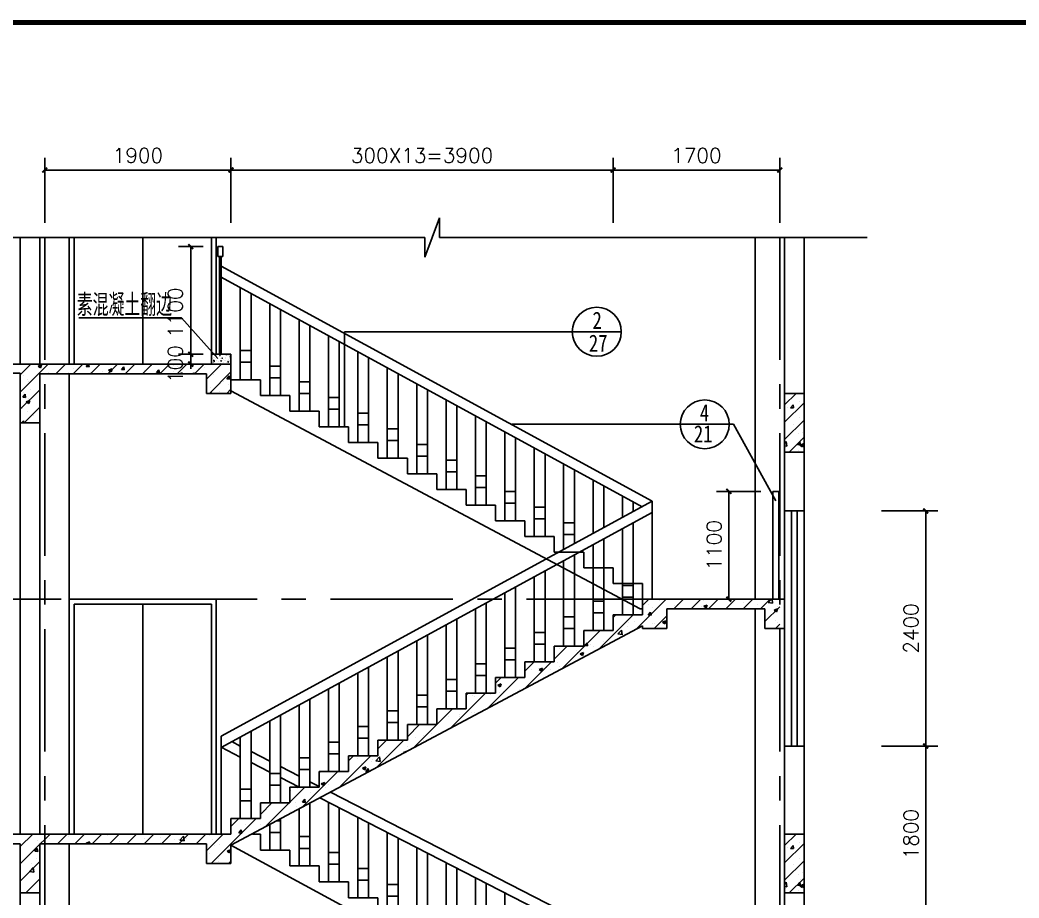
# Model space of a CAD drawing. Extents: x -4968480 to 5598971, y -5343220 to -29066.
# Drawn here: x 277029 to 287225, y -68207 to -59241 of the extents above; entities that cross this region are included whole.
import ezdxf

# ---------------------------------------------------------------- set-up
doc = ezdxf.new("R2010")
doc.units = 0
doc.header["$LTSCALE"] = 1000
doc.header["$MEASUREMENT"] = 0
doc.linetypes.add('CENTER', pattern=[2, 1.25, -0.25, 0.25, -0.25])
doc.layers.get('0').update_dxf_attribs({"linetype": 'CONTINUOUS'})
for name, color, linetype in [('DOTE', 1, 'CENTER'), ('PUB_DIM', 3, 'CONTINUOUS'), ('S_STAIR', 2, 'CONTINUOUS'), ('WALL', 2, 'CONTINUOUS'), ('WINDOW', 4, 'CONTINUOUS')]:
    doc.layers.add(name, color=color, linetype=linetype)
doc.styles.add('-宋体', font='', dxfattribs={"width": 0.8})
doc.styles.add('_TCH_DIM', font='SIMPLEX', dxfattribs={"bigfont": 'GBCBIG'})
doc.styles.get("Standard").update_dxf_attribs({"font": 'GBENOR', "bigfont": 'GBCBIG'})
doc.styles.get('-宋体').set_extended_font_data('SimSun')

# ---------------------------------------------------------------- blocks, each defined once
blk = doc.blocks.new('_ArchTick')
at = {"color": 0, "linetype": 'ByBlock', "const_width": 0.4}
blk.add_lwpolyline([(-0.5, -0.5), (0.5, 0.5)], dxfattribs=at)

msp = doc.modelspace()

# ---------------------------------------------------------------- linework, layer by layer
for p, q in [((281160, -61661.6), (281310.8, -61261.6)), ((281310.8, -61261.6), (281310.8, -61461.6)), ((276183.4, -61461.6), (281160, -61461.6)), ((277532.7, -61461.6, -24317.3), (277532.7, -62755.1, -48634.7)), ((281160, -61461.6), (281160, -61661.6)), ((281310.8, -61461.6), (285674.2, -61461.6)), ((284532.7, -61461.6, -24317.3), (284532.7, -65155.1, -48634.7)), ((278679.3, -62282.7, -1917.2), (277629.8, -62282.7, -1917.2)), ((279047.7, -62699.1, -1917.2), (278679.3, -62282.7, -1917.2)), ((280340.2, -63395.1, -24317.3), (280340.2, -62425, -24317.3)), ((280340.2, -62425, -24317.3), (283166.4, -62425, -24317.3)), ((277532.7, -62855.1, -48634.7), (277532.7, -67555.1, -24317.3)), ((279482.7, -62915.1, -24317.3), (279182.7, -62915.1, -24317.3)), ((279182.7, -62915.1, -24317.3), (279182.7, -62915.1, -24317.3)), ((279482.7, -63075.1, -24317.3), (279482.7, -62915.1, -24317.3)), ((279182.7, -63028.5, -24317.3), (283357.7, -65255.1, -24317.3)), ((279782.7, -63075.1, -24317.3), (279482.7, -63075.1, -24317.3)), ((279782.7, -63235.1, -24317.3), (279782.7, -63075.1, -24317.3)), ((280082.7, -63235.1, -24317.3), (279782.7, -63235.1, -24317.3)), ((280082.7, -63395.1, -24317.3), (280082.7, -63235.1, -24317.3)), ((280382.7, -63395.1, -24317.3), (280082.7, -63395.1, -24317.3)), ((280382.7, -63555.1, -24317.3), (280382.7, -63395.1, -24317.3)), ((284309.8, -63370.1, -48634.7), (282048.1, -63370.1, -48634.7)), ((284744.5, -64152.7, -48634.7), (284309.8, -63370.1, -48634.7)), ((280682.7, -63555.1, -24317.3), (280382.7, -63555.1, -24317.3)), ((280682.7, -63715.1, -24317.3), (280682.7, -63555.1, -24317.3)), ((280982.7, -63715.1, -24317.3), (280682.7, -63715.1, -24317.3)), ((280982.7, -63875.1, -24317.3), (280982.7, -63715.1, -24317.3)), ((281282.7, -63875.1, -24317.3), (280982.7, -63875.1, -24317.3)), ((281282.7, -64035.1, -24317.3), (281282.7, -63875.1, -24317.3)), ((281582.7, -64035.1, -24317.3), (281282.7, -64035.1, -24317.3)), ((281582.7, -64195.1, -24317.3), (281582.7, -64035.1, -24317.3)), ((284772.7, -64055.1, -48634.7), (284712.7, -64055.1, -48634.7)), ((284712.7, -64055.1, -48634.7), (284712.7, -65155.1, -48634.7)), ((284772.7, -65155.1, -48634.7), (284772.7, -64055.1, -48634.7)), ((281882.7, -64195.1, -24317.3), (281582.7, -64195.1, -24317.3)), ((281882.7, -64355.1, -24317.3), (281882.7, -64195.1, -24317.3)), ((282182.7, -64355.1, -24317.3), (281882.7, -64355.1, -24317.3)), ((282182.7, -64515.1, -24317.3), (282182.7, -64355.1, -24317.3)), ((282482.7, -64515.1, -24317.3), (282182.7, -64515.1, -24317.3)), ((282482.7, -64675.1, -24317.3), (282482.7, -64515.1, -24317.3)), ((282782.7, -64675.1, -24317.3), (282482.7, -64675.1, -24317.3)), ((282782.7, -64835.1, -24317.3), (282782.7, -64675.1, -24317.3)), ((283082.7, -64835.1, -24317.3), (282782.7, -64835.1, -24317.3)), ((283082.7, -64995.1, -24317.3), (283082.7, -64835.1, -24317.3)), ((283382.7, -64995.1, -24317.3), (283082.7, -64995.1, -24317.3)), ((283382.7, -65155.1, -24317.3), (283382.7, -64995.1, -24317.3)), ((283357.7, -65255.1, -24317.3), (283382.7, -65255.1, -24317.3)), ((284532.7, -65255.1, -48634.7), (284532.7, -69505.1, -24317.3)), ((279482.7, -67555.1, -24317.3), (279401.6, -67555.1, -24317.3)), ((279482.7, -67717.6, -24317.3), (279482.7, -67555.1, -24317.3)), ((277532.7, -67655.1, -24317.3), (277532.7, -71455.1, -24317.3)), ((282757.3, -69605.1, -24317.3), (279182.7, -67668.9, -24317.3)), ((279782.7, -67717.6, -24317.3), (279482.7, -67717.6, -24317.3)), ((279482.7, -67717.6, -24317.3), (279482.7, -67717.6, -24317.3)), ((279782.7, -67880.1, -24317.3), (279782.7, -67717.6, -24317.3)), ((280082.7, -67880.1, -24317.3), (279782.7, -67880.1, -24317.3)), ((280082.7, -68042.6, -24317.3), (280082.7, -67880.1, -24317.3)), ((280382.7, -68042.6, -24317.3), (280082.7, -68042.6, -24317.3)), ((280382.7, -68205.1, -24317.3), (280382.7, -68042.6, -24317.3)), ((280682.7, -68205.1, -24317.3), (280382.7, -68205.1, -24317.3)), ((280682.7, -68367.6, -24317.3), (280682.7, -68205.1, -24317.3))]:
    msp.add_line(p, q)
at = {"color": 3}
for p, q in [((279049.7, -61555.1, -26234.5), (279099.7, -61555.1, -26234.5)), ((279049.7, -61655.1, -26234.5), (279049.7, -61555.1, -26234.5)), ((279099.7, -61555.1, -26234.5), (279099.7, -61655.1, -26234.5)), ((279099.7, -61655.1, -26234.5), (279049.7, -61655.1, -26234.5)), ((279066.7, -62655.1, -26234.5), (279066.7, -61655.1, -26234.5)), ((279082.7, -62655.1, -26234.5), (279082.7, -61655.1, -26234.5)), ((283482.9, -64155.1, -24317.3), (279082.7, -61755.1, -26234.5)), ((283378.5, -64212, -24342), (279082.7, -61869, -26213.7)), ((279277.9, -62915.1, -24317.3), (279277.9, -61975.5, -24317.3)), ((279387.9, -62915.1, -24317.3), (279387.9, -62035.5, -24317.3)), ((279577.9, -63075.1, -24317.3), (279577.9, -62139.1, -24317.3)), ((279687.9, -63075.1, -24317.3), (279687.9, -62199.1, -24317.3)), ((279877.9, -63235.1, -24317.3), (279877.9, -62302.8, -24317.3)), ((279987.9, -63235.1, -24317.3), (279987.9, -62362.8, -24317.3)), ((280177.9, -63395.1, -24317.3), (280177.9, -62466.4, -24317.3)), ((280287.9, -63395.1, -24317.3), (280287.9, -62526.4, -24317.3)), ((279277.9, -62615.1, -24317.3), (279387.9, -62615.1, -24317.3)), ((280477.9, -63555.1, -24317.3), (280477.9, -62630, -24317.3)), ((280587.9, -63555.1, -24317.3), (280587.9, -62690, -24317.3)), ((279277.9, -62735.1, -24317.3), (279387.9, -62735.1, -24317.3)), ((279577.9, -62775.1, -24317.3), (279687.9, -62775.1, -24317.3)), ((280777.9, -63715.1, -24317.3), (280777.9, -62793.6, -24317.3)), ((279577.9, -62895.1, -24317.3), (279687.9, -62895.1, -24317.3)), ((280887.9, -63715.1, -24317.3), (280887.9, -62853.6, -24317.3)), ((279877.9, -62935.1, -24317.3), (279987.9, -62935.1, -24317.3)), ((281077.9, -63875.1, -24317.3), (281077.9, -62957.3, -24317.3)), ((279877.9, -63055.1, -24317.3), (279987.9, -63055.1, -24317.3)), ((280177.9, -63095.1, -24317.3), (280287.9, -63095.1, -24317.3)), ((281187.9, -63875.1, -24317.3), (281187.9, -63017.3, -24317.3)), ((280177.9, -63215.1, -24317.3), (280287.9, -63215.1, -24317.3)), ((281377.9, -64035.1, -24317.3), (281377.9, -63120.9, -24317.3)), ((281487.9, -64035.1, -24317.3), (281487.9, -63180.9, -24317.3)), ((280477.9, -63255.1, -24317.3), (280587.9, -63255.1, -24317.3)), ((281677.9, -64195.1, -24317.3), (281677.9, -63284.5, -24317.3)), ((280477.9, -63375.1, -24317.3), (280587.9, -63375.1, -24317.3)), ((280777.9, -63415.1, -24317.3), (280887.9, -63415.1, -24317.3)), ((281787.9, -64195.1, -24317.3), (281787.9, -63344.5, -24317.3)), ((281977.9, -64355.1, -24317.3), (281977.9, -63448.1, -24317.3)), ((282087.9, -64355.1, -24317.3), (282087.9, -63508.1, -24317.3)), ((280777.9, -63535.1, -24317.3), (280887.9, -63535.1, -24317.3)), ((281077.9, -63575.1, -24317.3), (281187.9, -63575.1, -24317.3)), ((282277.9, -64515.1, -24317.3), (282277.9, -63611.8, -24317.3)), ((281077.9, -63695.1, -24317.3), (281187.9, -63695.1, -24317.3)), ((282387.9, -64515.1, -24317.3), (282387.9, -63671.8, -24317.3)), ((281377.9, -63735.1, -24317.3), (281487.9, -63735.1, -24317.3)), ((282577.9, -64648.7, -24317.3), (282577.9, -63775.4, -24317.3)), ((281377.9, -63855.1, -24317.3), (281487.9, -63855.1, -24317.3)), ((281677.9, -63895.1, -24317.3), (281787.9, -63895.1, -24317.3)), ((282687.9, -64588.7, -24317.3), (282687.9, -63835.4, -24317.3)), ((281677.9, -64015.1, -24317.3), (281787.9, -64015.1, -24317.3)), ((282877.9, -64485.1, -24317.3), (282877.9, -63939, -24317.3)), ((282987.9, -64425.1, -24317.3), (282987.9, -63999, -24317.3)), ((281977.9, -64055.1, -24317.3), (282087.9, -64055.1, -24317.3)), ((283177.9, -64321.4, -24317.3), (283177.9, -64102.6, -24317.3)), ((279082.7, -66555.1, -24317.3), (283482.9, -64155.1, -24317.3)), ((281977.9, -64175.1, -24317.3), (282087.9, -64175.1, -24317.3)), ((282277.9, -64215.1, -24317.3), (282387.9, -64215.1, -24317.3)), ((283287.9, -64261.5, -24317.3), (283287.9, -64162.6, -24317.3)), ((283482.9, -65155.1, -24317.3), (283482.9, -64155.1, -24317.3)), ((279082.7, -66669, -24317.3), (283482.9, -64269, -24317.3)), ((282277.9, -64335.1, -24317.3), (282387.9, -64335.1, -24317.3)), ((282577.9, -64375.1, -24317.3), (282687.9, -64375.1, -24317.3)), ((283177.9, -65315.1, -24317.3), (283177.9, -64435.4, -24317.3)), ((283287.9, -65315.1, -24317.3), (283287.9, -64375.4, -24317.3)), ((282577.9, -64495.1, -24317.3), (282687.9, -64495.1, -24317.3)), ((282987.9, -65475.1, -24317.3), (282987.9, -64539, -24317.3)), ((282877.9, -65475.1, -24317.3), (282877.9, -64599, -24317.3)), ((282687.9, -65635.1, -24317.3), (282687.9, -64702.6, -24317.3)), ((282577.9, -65635.1, -24317.3), (282577.9, -64762.6, -24317.3)), ((282277.9, -65795.1, -24317.3), (282277.9, -64926.2, -24317.3)), ((282387.9, -65795.1, -24317.3), (282387.9, -64866.3, -24317.3)), ((282087.9, -65955.1, -24317.3), (282087.9, -65029.9, -24317.3)), ((283177.9, -65015.1, -24317.3), (283287.9, -65015.1, -24317.3)), ((281977.9, -65955.1, -24317.3), (281977.9, -65089.9, -24317.3)), ((283177.9, -65135.1, -24317.3), (283287.9, -65135.1, -24317.3)), ((281677.9, -66115.1, -24317.3), (281677.9, -65253.5, -24317.3)), ((281787.9, -66115.1, -24317.3), (281787.9, -65193.5, -24317.3)), ((282877.9, -65175.1, -24317.3), (282987.9, -65175.1, -24317.3)), ((281487.9, -66275.1, -24317.3), (281487.9, -65357.1, -24317.3)), ((282577.9, -65335.1, -24317.3), (282687.9, -65335.1, -24317.3)), ((282877.9, -65295.1, -24317.3), (282987.9, -65295.1, -24317.3)), ((281377.9, -66275.1, -24317.3), (281377.9, -65417.1, -24317.3)), ((282577.9, -65455.1, -24317.3), (282687.9, -65455.1, -24317.3)), ((281187.9, -66435.1, -24317.3), (281187.9, -65520.8, -24317.3)), ((282277.9, -65495.1, -24317.3), (282387.9, -65495.1, -24317.3)), ((281077.9, -66435.1, -24317.3), (281077.9, -65580.8, -24317.3)), ((281977.9, -65655.1, -24317.3), (282087.9, -65655.1, -24317.3)), ((282277.9, -65615.1, -24317.3), (282387.9, -65615.1, -24317.3)), ((280777.9, -66595.1, -24317.3), (280777.9, -65744.4, -24317.3)), ((280887.9, -66595.1, -24317.3), (280887.9, -65684.4, -24317.3)), ((280587.9, -66755.1, -24317.3), (280587.9, -65848, -24317.3)), ((281677.9, -65815.1, -24317.3), (281787.9, -65815.1, -24317.3)), ((281977.9, -65775.1, -24317.3), (282087.9, -65775.1, -24317.3)), ((280477.9, -66755.1, -24317.3), (280477.9, -65908, -24317.3)), ((281677.9, -65935.1, -24317.3), (281787.9, -65935.1, -24317.3)), ((280287.9, -66915.1, -24317.3), (280287.9, -66011.7, -24317.3)), ((281377.9, -65975.1, -24317.3), (281487.9, -65975.1, -24317.3)), ((280177.9, -66915.1, -24317.3), (280177.9, -66071.7, -24317.3)), ((281077.9, -66135.1, -24317.3), (281187.9, -66135.1, -24317.3)), ((281377.9, -66095.1, -24317.3), (281487.9, -66095.1, -24317.3)), ((279877.9, -67075.1, -24317.3), (279877.9, -66235.3, -24317.3)), ((279987.9, -67075.1, -24317.3), (279987.9, -66175.3, -24317.3)), ((281077.9, -66255.1, -24317.3), (281187.9, -66255.1, -24317.3)), ((279687.9, -67235.1, -24317.3), (279687.9, -66338.9, -24317.3)), ((280777.9, -66295.1, -24317.3), (280887.9, -66295.1, -24317.3)), ((279577.9, -67235.1, -24317.3), (279577.9, -66398.9, -24317.3)), ((280477.9, -66455.1, -24317.3), (280587.9, -66455.1, -24317.3)), ((280777.9, -66415.1, -24317.3), (280887.9, -66415.1, -24317.3)), ((279082.7, -67555.1, -24317.3), (279082.7, -66555.1, -24317.3)), ((279277.9, -67395.1, -24317.3), (279277.9, -66562.6, -24317.3)), ((279387.9, -67395.1, -24317.3), (279387.9, -66502, -24317.3)), ((280477.9, -66575.1, -24317.3), (280587.9, -66575.1, -24317.3)), ((279277.9, -66767.7, -24317.3), (279082.7, -66667.5, -24317.3)), ((279277.9, -66655.3, -24317.3), (279190.3, -66610.3, -24317.3)), ((280177.9, -66615.1, -24317.3), (280287.9, -66615.1, -24317.3)), ((279577.9, -66809.2, -24317.3), (279387.9, -66711.7, -24317.3)), ((279877.9, -66775.1, -24317.3), (279987.9, -66775.1, -24317.3)), ((280177.9, -66735.1, -24317.3), (280287.9, -66735.1, -24317.3)), ((279577.9, -66921.6, -24317.3), (279387.9, -66824.1, -24317.3)), ((279877.9, -66963.1, -24317.3), (279687.9, -66865.7, -24317.3)), ((279577.9, -66935.1, -24317.3), (279687.9, -66935.1, -24317.3)), ((279877.1, -67075.1, -24317.3), (279687.9, -66978, -24317.3)), ((279877.9, -66895.1, -24317.3), (279987.9, -66895.1, -24317.3)), ((279577.9, -67055.1, -24317.3), (279687.9, -67055.1, -24317.3)), ((280082.7, -67068.2, -24317.3), (279987.9, -67019.6, -24317.3)), ((279277.9, -67095.1, -24317.3), (279387.9, -67095.1, -24317.3)), ((282837.2, -68593.9, -24317.3), (280090.2, -67184.5, -24317.3)), ((282882.9, -68505, -24317.3), (280197.6, -67127.2, -24317.3)), ((279277.9, -67215.1, -24317.3), (279387.9, -67215.1, -24317.3)), ((279987.9, -67880.1, -24317.3), (279987.9, -67240.5, -24317.3)), ((280177.9, -68042.6, -24317.3), (280177.9, -67229.5, -24317.3)), ((280287.9, -68042.6, -24317.3), (280287.9, -67285.9, -24317.3)), ((279877.9, -67880.1, -24317.3), (279877.9, -67299.5, -24317.3)), ((280477.9, -68205.1, -24317.3), (280477.9, -67383.4, -24317.3)), ((279577.9, -67717.6, -24317.3), (279577.9, -67457.7, -24317.3)), ((279653, -67417.6, -24317.3), (279687.9, -67417.6, -24317.3)), ((279687.9, -67717.6, -24317.3), (279687.9, -67399, -24317.3)), ((280587.9, -68205.1, -24317.3), (280587.9, -67439.8, -24317.3)), ((279577.9, -67537.6, -24317.3), (279687.9, -67537.6, -24317.3)), ((279877.9, -67580.1, -24317.3), (279987.9, -67580.1, -24317.3)), ((280777.9, -68367.6, -24317.3), (280777.9, -67537.3, -24317.3)), ((280887.9, -68367.6, -24317.3), (280887.9, -67593.7, -24317.3)), ((279877.9, -67700.1, -24317.3), (279987.9, -67700.1, -24317.3)), ((281077.9, -68530.1, -24317.3), (281077.9, -67691.2, -24317.3)), ((280177.9, -67742.6, -24317.3), (280287.9, -67742.6, -24317.3)), ((281187.9, -68530.1, -24317.3), (281187.9, -67747.7, -24317.3)), ((280177.9, -67862.6, -24317.3), (280287.9, -67862.6, -24317.3)), ((280477.9, -67905.1, -24317.3), (280587.9, -67905.1, -24317.3)), ((281377.9, -68692.6, -24317.3), (281377.9, -67845.2, -24317.3)), ((281487.9, -68692.6, -24317.3), (281487.9, -67901.6, -24317.3)), ((281677.9, -68855.1, -24317.3), (281677.9, -67999.1, -24317.3)), ((280477.9, -68025.1, -24317.3), (280587.9, -68025.1, -24317.3)), ((280777.9, -68067.6, -24317.3), (280887.9, -68067.6, -24317.3)), ((281787.9, -68855.1, -24317.3), (281787.9, -68055.5, -24317.3)), ((280777.9, -68187.6, -24317.3), (280887.9, -68187.6, -24317.3)), ((281977.9, -69008.8, -24317.3), (281977.9, -68153, -24317.3))]:
    msp.add_line(p, q, dxfattribs=at)
at = {"color": 8}
for p, q in [((278994.3, -62696.9, -1917.2), (278994.3, -62696.9, -1917.2)), ((278995.2, -62669.5, -1917.2), (278995.2, -62669.5, -1917.2)), ((279003.1, -62683.1, -1917.2), (279003.1, -62683.1, -1917.2)), ((279019.1, -62691.5, -1917.2), (279019.1, -62691.5, -1917.2)), ((279020.1, -62701.9, -1917.2), (279020.1, -62701.9, -1917.2)), ((279021.3, -62668.6, -1917.2), (279021.3, -62668.6, -1917.2)), ((279028.1, -62679.8, -1917.2), (279028.1, -62679.8, -1917.2)), ((279029.6, -62655.8, -1917.2), (279031.2, -62655.1, -1917.2)), ((279029.6, -62655.8, -1917.2), (279034.5, -62659.1, -1917.2)), ((279034.5, -62659.3, -1917.2), (279035.9, -62655.1, -1917.2)), ((279035.3, -62659.5, -1917.2), (279035.3, -62659.5, -1917.2)), ((279047.7, -62699.1, -1917.2), (279047.7, -62699.1, -1917.2)), ((279053.5, -62659.5, -1917.2), (279053.5, -62659.5, -1917.2)), ((279064.4, -62664.4, -1917.2), (279072.2, -62656.3, -1917.2)), ((279064.4, -62664.4, -1917.2), (279073.3, -62665.8, -1917.2)), ((279066, -62674.8, -1917.2), (279066, -62674.8, -1917.2)), ((279072, -62694.4, -1917.2), (279072, -62694.4, -1917.2)), ((279073.2, -62666, -1917.2), (279072.1, -62656.5, -1917.2)), ((279073.2, -62661.1, -1917.2), (279073.2, -62661.1, -1917.2)), ((279077.4, -62681.4, -1917.2), (279077.4, -62681.4, -1917.2)), ((279088.7, -62661.8, -1917.2), (279088.7, -62661.8, -1917.2)), ((279089.2, -62696, -1917.2), (279096.2, -62693.3, -1917.2)), ((279089.2, -62696, -1917.2), (279094.2, -62699.4, -1917.2)), ((279094.2, -62699.6, -1917.2), (279096.2, -62693.5, -1917.2)), ((279101.1, -62701.4, -1917.2), (279101.1, -62701.4, -1917.2)), ((279102.9, -62705.9, -1917.2), (279102.9, -62705.9, -1917.2)), ((279123.3, -62687.4, -1917.2), (279123.3, -62687.4, -1917.2)), ((279127.9, -62702.7, -1917.2), (279127.9, -62702.7, -1917.2)), ((279129.2, -62666.5, -1917.2), (279129.2, -62666.5, -1917.2)), ((279135.8, -62671.4, -1917.2), (279135.8, -62671.4, -1917.2)), ((279136.4, -62656.2, -1917.2), (279137.3, -62655.1, -1917.2)), ((279136.4, -62656.2, -1917.2), (279142.4, -62656.7, -1917.2)), ((279142.4, -62656.9, -1917.2), (279142, -62655.1, -1917.2)), ((279142.1, -62664, -1917.2), (279142.1, -62664, -1917.2)), ((279154.2, -62663.2, -1917.2), (279154.2, -62663.2, -1917.2)), ((279154.5, -62703.7, -1917.2), (279154.5, -62703.7, -1917.2)), ((279165.8, -62697.7, -1917.2), (279165.8, -62697.7, -1917.2)), ((279171.1, -62681, -1917.2), (279178.9, -62672.9, -1917.2)), ((279171.1, -62681, -1917.2), (279180, -62682.4, -1917.2)), ((279173.3, -62663.8, -1917.2), (279180.3, -62661.1, -1917.2)), ((279173.3, -62663.8, -1917.2), (279178.2, -62667.1, -1917.2)), ((279173.9, -62681, -1917.2), (279173.9, -62681, -1917.2)), ((279174, -62706.4, -1917.2), (279174, -62706.4, -1917.2)), ((279178.2, -62667.3, -1917.2), (279180.2, -62661.3, -1917.2)), ((279180, -62682.6, -1917.2), (279178.9, -62673.1, -1917.2)), ((277032.7, -62863.4, -24317.3), (277141, -62755.1, -24317.3)), ((277032.7, -63040.2, -24317.3), (277317.7, -62755.1, -24317.3)), ((277215.4, -62777.4, -24317.3), (277250.5, -62763.9, -24317.3)), ((277215.4, -62777.4, -24317.3), (277240.3, -62794.1, -24317.3)), ((277238.9, -62792.7, -24317.3), (277238.9, -62792.7, -24317.3)), ((277240.3, -62794.4, -24317.3), (277250.4, -62764.1, -24317.3)), ((277394.5, -62855.1, -24317.3), (277494.5, -62755.1, -24317.3)), ((277571.3, -62855.1, -24317.3), (277671.3, -62755.1, -24317.3)), ((277579.8, -62804.8, -24317.3), (277579.8, -62804.8, -24317.3)), ((277705.2, -62778.8, -24317.3), (277725, -62755.1, -24317.3)), ((277705.2, -62778.8, -24317.3), (277735, -62781.4, -24317.3)), ((277735, -62781.6, -24317.3), (277730.1, -62755.1, -24317.3)), ((277748.1, -62855.1, -24317.3), (277848.1, -62755.1, -24317.3)), ((277836.5, -62769.6, -24317.3), (277836.5, -62769.6, -24317.3)), ((277924.8, -62855.1, -24317.3), (278024.8, -62755.1, -24317.3)), ((277934, -62817.4, -24317.3), (277969, -62804, -24317.3)), ((277958.8, -62834.4, -24317.3), (277969, -62804.2, -24317.3)), ((278063.2, -62803.6, -24317.3), (278063.2, -62803.6, -24317.3)), ((278063.8, -62810.1, -24317.3), (278087.9, -62781.4, -24317.3)), ((278093.6, -62813, -24317.3), (278087.8, -62781.6, -24317.3)), ((278101.6, -62855.1, -24317.3), (278201.6, -62755.1, -24317.3)), ((278107.8, -62758.2, -24317.3), (278107.8, -62758.2, -24317.3)), ((278278.4, -62855.1, -24317.3), (278378.4, -62755.1, -24317.3)), ((278374.7, -62769.5, -24317.3), (278374.7, -62769.5, -24317.3)), ((278379, -62762, -24317.3), (278379, -62762, -24317.3)), ((278455.2, -62855.1, -24317.3), (278555.2, -62755.1, -24317.3)), ((278596.2, -62767.5, -24317.3), (278596.2, -62767.5, -24317.3)), ((278631.9, -62855.1, -24317.3), (278731.9, -62755.1, -24317.3)), ((278641.7, -62780.8, -24317.3), (278641.7, -62780.8, -24317.3)), ((278808.7, -62855.1, -24317.3), (278908.7, -62755.1, -24317.3)), ((278851.9, -62799.3, -24317.3), (278851.9, -62799.3, -24317.3)), ((278908.6, -62792.1, -24317.3), (278908.6, -62792.1, -24317.3)), ((278932.7, -62908, -24317.3), (279085.5, -62755.1, -24317.3)), ((278999, -62736.5, -1917.2), (278999, -62736.5, -1917.2)), ((279001.8, -62719.2, -1917.2), (279001.8, -62719.2, -1917.2)), ((279005.2, -62728.3, -1917.2), (279012.2, -62725.6, -1917.2)), ((279005.2, -62728.3, -1917.2), (279010.2, -62731.6, -1917.2)), ((279006.8, -62718.8, -1917.2), (279011.7, -62713.1, -1917.2)), ((279006.8, -62718.8, -1917.2), (279012.8, -62719.4, -1917.2)), ((279010.2, -62731.8, -1917.2), (279012.2, -62725.8, -1917.2)), ((279012.8, -62719.6, -1917.2), (279011.6, -62713.3, -1917.2)), ((279013.4, -62753.7, -1917.2), (279013.4, -62753.7, -1917.2)), ((279018.8, -62735.2, -1917.2), (279018.8, -62735.2, -1917.2)), ((279028.3, -62750.2, -1917.2), (279028.3, -62750.2, -1917.2)), ((279039.7, -62714.3, -1917.2), (279039.7, -62714.3, -1917.2)), ((279057.3, -62726.5, -1917.2), (279057.3, -62726.5, -1917.2)), ((279070.8, -62727.7, -1917.2), (279070.8, -62727.7, -1917.2)), ((279076.6, -62745.4, -1917.2), (279076.6, -62745.4, -1917.2)), ((279078.6, -62725.1, -1917.2), (279083.4, -62719.4, -1917.2)), ((279078.6, -62725.1, -1917.2), (279084.5, -62725.6, -1917.2)), ((279081.6, -62752.5, -1917.2), (279081.6, -62752.5, -1917.2)), ((279084.5, -62725.9, -1917.2), (279083.4, -62719.6, -1917.2)), ((279101.6, -62742.1, -1917.2), (279101.6, -62742.1, -1917.2)), ((279111.6, -62761.8, -24317.3), (279111.6, -62761.8, -24317.3)), ((279115.6, -62716.4, -1917.2), (279115.6, -62716.4, -1917.2)), ((279120.9, -62753.9, -1917.2), (279120.9, -62753.9, -1917.2)), ((279122.1, -62720.6, -1917.2), (279122.1, -62720.6, -1917.2)), ((279135, -62754.8, -1917.2), (279135, -62754.8, -1917.2)), ((279139.5, -62737.1, -1917.2), (279139.5, -62737.1, -1917.2)), ((279148.9, -62736.3, -1917.2), (279155.9, -62733.6, -1917.2)), ((279148.9, -62736.3, -1917.2), (279153.9, -62739.6, -1917.2)), ((279150.3, -62731.4, -1917.2), (279155.1, -62725.6, -1917.2)), ((279150.3, -62731.4, -1917.2), (279156.3, -62731.9, -1917.2)), ((279153.9, -62739.8, -1917.2), (279155.9, -62733.8, -1917.2)), ((279156.2, -62732.1, -1917.2), (279155.1, -62725.9, -1917.2)), ((279171.4, -62747.5, -1917.2), (279171.4, -62747.5, -1917.2)), ((279172.6, -62714.2, -1917.2), (279172.6, -62714.2, -1917.2)), ((279175.5, -62803.3, -24317.3), (279175.5, -62803.3, -24317.3)), ((277067.5, -62874.3, -24317.3), (277067.5, -62874.3, -24317.3)), ((277320.1, -62842.3, -24317.3), (277320.1, -62842.3, -24317.3)), ((277523, -62855.1, -24317.3), (277531, -62846.8, -24317.3)), ((277531.9, -62855.1, -24317.3), (277530.9, -62847, -24317.3)), ((277748.7, -62845, -24317.3), (277748.7, -62845, -24317.3)), ((277873.9, -62828.5, -24317.3), (277873.9, -62828.5, -24317.3)), ((277934, -62817.4, -24317.3), (277958.9, -62834.2, -24317.3)), ((278063.8, -62810.1, -24317.3), (278093.7, -62812.8, -24317.3)), ((278304.6, -62817.6, -24317.3), (278304.6, -62817.6, -24317.3)), ((278422.4, -62841.5, -24317.3), (278446.5, -62812.8, -24317.3)), ((278422.4, -62841.5, -24317.3), (278452.3, -62844.1, -24317.3)), ((278452.2, -62844.3, -24317.3), (278446.5, -62813, -24317.3)), ((278599.4, -62831.3, -24317.3), (278599.4, -62831.3, -24317.3)), ((278658.6, -62855.1, -24317.3), (278687.6, -62844, -24317.3)), ((278683.9, -62855.1, -24317.3), (278687.5, -62844.2, -24317.3)), ((278796, -62855.1, -24317.3), (278805.2, -62844.2, -24317.3)), ((278807.1, -62855.1, -24317.3), (278805.1, -62844.4, -24317.3)), ((278962.3, -63055.1, -24317.3), (279182.7, -62834.7, -24317.3)), ((279003, -62859.8, -24317.3), (279003, -62859.8, -24317.3)), ((279139.7, -62904.3, -24317.3), (279163.8, -62875.5, -24317.3)), ((279139.7, -62904.3, -24317.3), (279169.6, -62906.9, -24317.3)), ((279169.5, -62907.1, -24317.3), (279163.7, -62875.8, -24317.3)), ((277102.2, -62911.4, -24317.3), (277102.2, -62911.4, -24317.3)), ((277118.4, -62928, -24317.3), (277118.4, -62928, -24317.3)), ((278970.6, -62990.3, -24317.3), (278970.6, -62990.3, -24317.3)), ((279105.5, -62928.3, -24317.3), (279105.5, -62928.3, -24317.3)), ((279139.1, -63055.1, -24317.3), (279182.7, -63011.5, -24317.3)), ((279158.8, -62965.7, -24317.3), (279158.8, -62965.7, -24317.3)), ((277032.7, -63217, -24317.3), (277232.7, -63017, -24317.3)), ((277057.3, -63092.1, -24317.3), (277081.4, -63063.4, -24317.3)), ((277057.3, -63092.1, -24317.3), (277087.2, -63094.7, -24317.3)), ((277061.4, -63040.7, -24317.3), (277061.4, -63040.7, -24317.3)), ((277087.1, -63094.9, -24317.3), (277081.3, -63063.6, -24317.3)), ((277112, -63108.7, -24317.3), (277112, -63108.7, -24317.3)), ((277138.3, -63017.8, -24317.3), (277138.3, -63017.8, -24317.3)), ((278960.5, -63055.1, -24317.3), (278986, -63045.3, -24317.3)), ((278982.8, -63055.1, -24317.3), (278986, -63045.5, -24317.3)), ((279060.8, -63032, -24317.3), (279060.8, -63032, -24317.3)), ((284832.7, -63172.5, 24317.3), (284950, -63055.1, 24317.3)), ((277055.4, -63207.2, -24317.3), (277055.4, -63207.2, -24317.3)), ((277071.3, -63355.1, -24317.3), (277232.7, -63193.8, -24317.3)), ((277093.8, -63139.9, -24317.3), (277128.8, -63126.5, -24317.3)), ((277093.8, -63139.9, -24317.3), (277118.7, -63156.7, -24317.3)), ((277118.6, -63156.9, -24317.3), (277128.7, -63126.7, -24317.3)), ((284832.7, -63349.3, 24317.3), (285032.7, -63149.3, 24317.3)), ((284865.7, -63196.1, 24317.3), (284865.7, -63196.1, 24317.3)), ((284894.8, -63200.3, 24317.3), (284918.9, -63171.5, 24317.3)), ((284894.8, -63200.3, 24317.3), (284924.7, -63202.9, 24317.3)), ((284924.6, -63203.1, 24317.3), (284918.9, -63171.8, 24317.3)), ((284989.4, -63136, 24317.3), (284989.4, -63136, 24317.3)), ((277110.3, -63234.1, -24317.3), (277110.3, -63234.1, -24317.3)), ((277117.6, -63316.1, -24317.3), (277117.6, -63316.1, -24317.3)), ((277169.9, -63281, -24317.3), (277169.9, -63281, -24317.3)), ((284983.3, -63302.4, 24317.3), (284983.3, -63302.4, 24317.3)), ((277043.2, -63355.1, -24317.3), (277063.6, -63333.9, -24317.3)), ((277066, -63355.1, -24317.3), (277063.6, -63334, -24317.3)), ((284832.7, -63526.1, 24317.3), (285032.7, -63326.1, 24317.3)), ((284923.5, -63368.3, 24317.3), (284923.5, -63368.3, 24317.3)), ((284880.4, -63655.1, 24317.3), (285032.7, -63502.8, 24317.3)), ((284977.2, -63468.9, 24317.3), (284977.2, -63468.9, 24317.3)), ((284998.5, -63521.5, 24317.3), (284998.5, -63521.5, 24317.3)), ((285017.6, -63450.2, 24317.3), (285017.6, -63450.2, 24317.3)), ((284832.7, -63564.4, 24317.3), (284850.5, -63545.8, 24317.3)), ((284832.7, -63589.7, 24317.3), (284856, -63593.3, 24317.3)), ((284837, -63577.4, 24317.3), (284837, -63577.4, 24317.3)), ((284845.8, -63610, 24317.3), (284845.8, -63610, 24317.3)), ((284856, -63593.5, 24317.3), (284850.4, -63546, 24317.3)), ((284964.2, -63576.4, 24317.3), (284988.3, -63547.6, 24317.3)), ((284964.2, -63576.4, 24317.3), (284994.1, -63579, 24317.3)), ((284994, -63579.2, 24317.3), (284988.2, -63547.9, 24317.3)), ((284989.4, -63582.7, 24317.3), (285024.4, -63569.3, 24317.3)), ((284989.4, -63582.7, 24317.3), (285014.3, -63599.5, 24317.3)), ((285014.2, -63599.8, 24317.3), (285024.4, -63569.5, 24317.3)), ((284971.2, -63635.3, 24317.3), (284971.2, -63635.3, 24317.3)), ((283382.7, -65220.5), (283448.1, -65155.1)), ((283382.7, -65397.3), (283624.8, -65155.1)), ((283432.3, -65181.9), (283432.3, -65181.9)), ((283447.4, -65208.5), (283447.4, -65208.5)), ((283489, -65237.4), (283489, -65237.4)), ((283557.5, -65165.4), (283557.5, -65165.4)), ((283586.3, -65192.2), (283586.3, -65192.2)), ((283701.6, -65255.1), (283801.6, -65155.1)), ((283714.3, -65219.8), (283714.3, -65219.8)), ((283741.5, -65205.4), (283741.5, -65205.4)), ((283875.8, -65163.9), (283875.8, -65163.9)), ((283878.4, -65255.1), (283978.4, -65155.1)), ((283981.2, -65231), (283981.2, -65231)), ((284001.2, -65167.9), (284001.2, -65167.9)), ((284007.3, -65228.5), (284042.3, -65215.1)), ((284007.3, -65228.5), (284032.1, -65245.3)), ((284032.1, -65245.5), (284042.2, -65215.3)), ((284055.2, -65255.1), (284155.2, -65155.1)), ((284142.7, -65175.1), (284142.7, -65175.1)), ((284231.9, -65255.1), (284331.9, -65155.1)), ((284245.6, -65254.7), (284245.6, -65254.7)), ((284248.1, -65242.3), (284248.1, -65242.3)), ((284408.7, -65255.1), (284508.7, -65155.1)), ((284409.6, -65186.4), (284409.6, -65186.4)), ((284515.1, -65253.6), (284515.1, -65253.6)), ((284561.4, -65213.1), (284561.4, -65213.1)), ((284585.5, -65255.1), (284685.5, -65155.1)), ((284632.7, -65384.7), (284782.7, -65234.7)), ((284665.1, -65189.4), (284698, -65155.1)), ((284665.1, -65189.4), (284709.5, -65196.3)), ((284676.5, -65197.7), (284676.5, -65197.7)), ((284686.5, -65196.6), (284686.5, -65196.6)), ((284709.5, -65196.5), (284704.7, -65155.1)), ((284725.8, -65268.5), (284760.8, -65255.1)), ((284750.6, -65285.5), (284760.8, -65255.3)), ((284764.1, -65229.7), (284764.1, -65229.7)), ((282937.1, -65666.1), (283288.1, -65315.1)), ((283082.7, -65343.7), (283111.3, -65315.1)), ((283440.2, -65315.9), (283464.3, -65287.1)), ((283440.2, -65315.9), (283470.1, -65318.5)), ((283470.1, -65318.7), (283464.3, -65287.4)), ((283501.6, -65455.1), (283632.7, -65324.1)), ((283615.3, -65337.7), (283615.3, -65337.7)), ((284725.8, -65268.5), (284750.7, -65285.3)), ((284732, -65290.4), (284732, -65290.4)), ((284782, -65264.9), (284782, -65264.9)), ((283226.2, -65439.1), (283226.2, -65439.1)), ((283242.5, -65395.5), (283242.5, -65395.5)), ((283300.7, -65379.1), (283300.7, -65379.1)), ((283315.9, -65464.1), (283382.7, -65397.3)), ((283425.9, -65362.6), (283425.9, -65362.6)), ((283482.9, -65403.9), (283482.9, -65403.9)), ((283509.4, -65406.7), (283509.4, -65406.7)), ((283587.2, -65389.8), (283622.2, -65376.3)), ((283587.2, -65389.8), (283612, -65406.5)), ((283612, -65406.8), (283622.1, -65376.5)), ((284739, -65455.1), (284782.7, -65411.5)), ((284744.4, -65368.9), (284744.4, -65368.9)), ((284758, -65396.1), (284758, -65396.1)), ((282558.3, -65868.1), (282951.3, -65475.1)), ((282966.5, -65476.6), (282966.5, -65476.6)), ((283130.5, -65511), (283169.4, -65470.4)), ((283130.5, -65511), (283175, -65517.9)), ((283174.9, -65518), (283169.4, -65470.6)), ((282482.7, -65767), (282614.5, -65635.1)), ((282538.9, -65659.2), (282538.9, -65659.2)), ((282664.1, -65642.8), (282664.1, -65642.8)), ((282690.8, -65640.7), (282690.8, -65640.7)), ((282792.3, -65629.2), (282816.5, -65600.5)), ((282792.3, -65629.2), (282822.2, -65631.8)), ((282822.2, -65632), (282816.4, -65600.7)), ((282853.4, -65617.8), (282853.4, -65617.8)), ((282878.2, -65639.7), (282878.2, -65639.7)), ((282960.4, -65643), (282960.4, -65643)), ((282982.4, -65590.7), (282982.4, -65590.7)), ((282707.9, -65675), (282707.9, -65675)), ((282716.7, -65695.6), (282716.7, -65695.6)), ((282746.9, -65712.3), (282781.9, -65698.9)), ((282746.9, -65712.3), (282771.8, -65729.1)), ((282771.7, -65729.3), (282781.9, -65699.1)), ((282179.5, -66070.2), (282454.5, -65795.1)), ((282182.7, -65890.2), (282277.7, -65795.1)), ((282227.5, -65850.6), (282227.5, -65850.6)), ((282326.8, -65873.6), (282361.8, -65860.1)), ((282351.6, -65890.6), (282361.8, -65860.3)), ((282407.4, -65856.5), (282407.4, -65856.5)), ((282519.1, -65800.6), (282519.1, -65800.6)), ((282532.5, -65840), (282532.5, -65840)), ((281800.7, -66272.2), (282117.7, -65955.1)), ((281882.7, -66013.4), (281941, -65955.1)), ((282185.4, -65914.2), (282185.4, -65914.2)), ((282244.9, -65871.3), (282244.9, -65871.3)), ((282326.8, -65873.6), (282351.7, -65890.3)), ((282445.1, -65876.7), (282445.1, -65876.7)), ((282511.8, -65882.6), (282511.8, -65882.6)), ((281906.7, -66034.8), (281941.7, -66021.4)), ((281906.7, -66034.8), (281931.6, -66051.6)), ((281931.5, -66051.8), (281941.7, -66021.6)), ((281421.9, -66474.2), (281781, -66115.1)), ((281582.7, -66136.6), (281604.2, -66115.1)), ((281645.5, -66136.6), (281645.5, -66136.6)), ((281670, -66147.8), (281670, -66147.8)), ((281719.2, -66171.4), (281719.2, -66171.4)), ((281770.7, -66120.2), (281770.7, -66120.2)), ((281835.2, -66125.7), (281835.2, -66125.7)), ((281880.7, -66115.5), (281880.7, -66115.5)), ((281926.7, -66112.6), (281926.7, -66112.6)), ((281960.1, -66095.2), (281960.1, -66095.2)), ((282126.8, -66075.7), (282126.8, -66075.7)), ((281043, -66676.3), (281444.2, -66275.1)), ((281404.2, -66351.8), (281404.2, -66351.8)), ((281514, -66333.8), (281514, -66333.8)), ((281514.3, -66358.4), (281514.3, -66358.4)), ((281639.2, -66317.4), (281639.2, -66317.4)), ((281663.9, -66314.3), (281663.9, -66314.3)), ((280982.7, -66559.9), (281107.4, -66435.1)), ((281066.7, -66572.6), (281066.7, -66572.6)), ((281145.6, -66550.2), (281145.6, -66550.2)), ((281225.5, -66578.9), (281231.4, -66571.9)), ((281231.4, -66524.1), (281231.4, -66524.1)), ((281232, -66575.5), (281231.4, -66572.1)), ((280664.2, -66878.3), (280947.4, -66595.1)), ((280682.7, -66683.1), (280770.6, -66595.1)), ((280721.6, -66647.2), (280721.6, -66647.2)), ((280752.1, -66614), (280752.1, -66614)), ((280877.3, -66597.6), (280877.3, -66597.6)), ((280988.5, -66658.5), (280988.5, -66658.5)), ((281150, -66602.6), (281150, -66602.6)), ((280285.4, -67080.3), (280610.6, -66755.1)), ((280382.7, -66806.3), (280433.8, -66755.1)), ((280476.4, -66784.1), (280476.4, -66784.1)), ((280661.3, -66806.6), (280700.2, -66766)), ((280705.7, -66813.7), (280700.1, -66766.2)), ((280768, -66734), (280768, -66734)), ((280882.8, -66751.9), (280882.8, -66751.9)), ((280944.8, -66719.9), (280979.8, -66706.5)), ((280944.8, -66719.9), (280952, -66724.8)), ((280978.4, -66710.7), (280979.8, -66706.7)), ((280516.7, -66834.2), (280516.7, -66834.2)), ((280524.7, -66881.2), (280559.7, -66867.8)), ((280524.7, -66881.2), (280549.6, -66898)), ((280549.5, -66898.2), (280559.7, -66868)), ((280559.4, -66914), (280583.5, -66885.2)), ((280589.3, -66916.8), (280583.5, -66885.5)), ((280620.6, -66811.2), (280620.6, -66811.2)), ((280623.1, -66789.4), (280623.1, -66789.4)), ((280661.3, -66806.6), (280705.7, -66813.5)), ((280745.8, -66794.8), (280745.8, -66794.8)), ((279906.6, -67282.3), (280273.8, -66915.1)), ((280082.7, -66929.5), (280097.1, -66915.1)), ((280364.5, -66987.8), (280364.5, -66987.8)), ((280559.4, -66914), (280589.3, -66916.6)), ((279782.7, -67229.5), (279937.1, -67075.1)), ((280084.2, -67059.2), (280084.2, -67059.2)), ((280104.6, -67042.5), (280139.6, -67029)), ((280104.6, -67042.5), (280129.5, -67059.2)), ((280107.8, -67023), (280107.8, -67023)), ((280129.4, -67059.5), (280139.6, -67029.2)), ((280152.4, -67078.4), (280152.4, -67078.4)), ((280173.3, -67050), (280173.3, -67050)), ((280375.8, -67009.1), (280375.8, -67009.1)), ((279792.6, -67109.2), (279792.6, -67109.2)), ((279858.8, -67091.4), (279858.8, -67091.4)), ((279990.9, -67134.3), (279990.9, -67134.3)), ((279482.7, -67352.8), (279600.3, -67235.1)), ((279527.8, -67484.4), (279777.1, -67235.1)), ((279589.4, -67259), (279589.4, -67259)), ((279727.2, -67288.6), (279727.2, -67288.6)), ((279842, -67227), (279842, -67227)), ((279852.4, -67272.2), (279852.4, -67272.2)), ((279911.6, -67227.3), (279935.7, -67198.6)), ((279911.6, -67227.3), (279941.4, -67229.9)), ((279941.4, -67230.1), (279935.6, -67198.8)), ((279182.7, -67476), (279263.5, -67395.1)), ((279182.7, -67652.8), (279440.3, -67395.1)), ((279519.1, -67310), (279519.1, -67310)), ((279786, -67321.3), (279786, -67321.3)), ((279326.6, -67460.6), (279326.6, -67460.6)), ((279480.4, -67457.6), (279480.4, -67457.6)), ((279583.4, -67425.4), (279583.4, -67425.4)), ((277032.7, -67681.4), (277159, -67555.1)), ((277168.3, -67559.7), (277168.3, -67559.7)), ((277282.5, -67573.1), (277282.5, -67573.1)), ((277282.7, -67608.2), (277335.7, -67555.1)), ((277412.5, -67655.1), (277512.5, -67555.1)), ((277520.5, -67579.2), (277520.5, -67579.2)), ((277589.3, -67655.1), (277689.3, -67555.1)), ((277766.1, -67655.1), (277866.1, -67555.1)), ((277925.7, -67565), (277925.7, -67565)), ((277942.9, -67655.1), (278042.9, -67555.1)), ((278119.6, -67655.1), (278219.6, -67555.1)), ((278192.6, -67576.3), (278192.6, -67576.3)), ((278296.4, -67655.1), (278396.4, -67555.1)), ((278459.5, -67587.6), (278459.5, -67587.6)), ((278473.2, -67655.1), (278573.2, -67555.1)), ((278557.7, -67565.3), (278557.7, -67565.3)), ((278650, -67655.1), (278750, -67555.1)), ((278659.4, -67615.2), (278698.3, -67574.6)), ((278703.8, -67622.3), (278698.2, -67574.8)), ((278726.4, -67598.9), (278726.4, -67598.9)), ((278826.7, -67655.1), (278926.7, -67555.1)), ((278897.2, -67557.7), (278897.2, -67557.7)), ((278932.7, -67726), (279103.5, -67555.1)), ((278965.4, -67568.8), (278965.4, -67568.8)), ((279188.8, -67507.7), (279188.8, -67507.7)), ((279263.7, -67540.7), (279287.8, -67511.9)), ((279263.7, -67540.7), (279293.6, -67543.3)), ((279279.9, -67527.4), (279279.9, -67527.4)), ((279293.5, -67543.5), (279287.7, -67512.1)), ((284832.7, -67672.5), (284950, -67555.1)), ((277032.7, -67858.2), (277232.7, -67658.2)), ((277181.3, -67728.5), (277205.4, -67699.8)), ((277211.1, -67731.3), (277205.3, -67700)), ((277206, -67620.6), (277206, -67620.6)), ((277235.7, -67655.1), (277282.7, -67608.2)), ((277331.1, -67604.1), (277331.1, -67604.1)), ((277705.6, -67647.5), (277740.6, -67634)), ((277705.6, -67647.5), (277716.9, -67655.1)), ((277733.5, -67655.1), (277740.5, -67634.3)), ((278045.4, -67634.8), (278045.4, -67634.8)), ((278298, -67602.8), (278298, -67602.8)), ((278335.1, -67651.8), (278335.1, -67651.8)), ((278460.2, -67635.3), (278460.2, -67635.3)), ((278605.6, -67607.8), (278605.6, -67607.8)), ((278649.6, -67610.4), (278649.6, -67610.4)), ((278659.4, -67615.2), (278703.8, -67622.1)), ((278980.3, -67855.1), (279182.7, -67652.8)), ((278993.4, -67610.1), (278993.4, -67610.1)), ((279017, -67667.5), (279017, -67667.5)), ((279060.9, -67664.6), (279060.9, -67664.6)), ((279260.3, -67621.4), (279260.3, -67621.4)), ((284832.7, -67849.3), (285032.7, -67649.3)), ((284865.7, -67696.1), (284865.7, -67696.1)), ((284894.8, -67700.3), (284918.9, -67671.5)), ((284894.8, -67700.3), (284924.7, -67702.9)), ((284924.6, -67703.1), (284918.9, -67671.8)), ((284989.4, -67636), (284989.4, -67636)), ((277181.3, -67728.5), (277211.2, -67731.1)), ((277187, -67729.5), (277187, -67729.5)), ((277199.6, -67801.3), (277199.6, -67801.3)), ((278959, -67749.6), (278959, -67749.6)), ((279142.7, -67727.6), (279177.7, -67714.1)), ((279142.7, -67727.6), (279167.6, -67744.3)), ((279148.4, -67724.6), (279148.4, -67724.6)), ((279167.5, -67744.6), (279177.7, -67714.4)), ((284983.3, -67802.4), (284983.3, -67802.4)), ((277032.7, -68035), (277232.7, -67835)), ((277074.4, -67817.8), (277074.4, -67817.8)), ((277124.8, -67936.8), (277163.7, -67896.2)), ((277147.6, -67858), (277147.6, -67858)), ((277169.2, -67943.8), (277163.7, -67896.4)), ((279054.8, -67831), (279054.8, -67831)), ((279055.4, -67808.4), (279055.4, -67808.4)), ((279157.1, -67855.1), (279182.7, -67829.5)), ((284832.7, -68026.1), (285032.7, -67826.1)), ((284923.5, -67868.3), (284923.5, -67868.3)), ((277068.1, -67998.5), (277068.1, -67998.5)), ((277089.6, -67985), (277089.6, -67985)), ((277124.8, -67936.8), (277169.3, -67943.7)), ((284880.4, -68155.1), (285032.7, -68002.8)), ((284977.2, -67968.9), (284977.2, -67968.9)), ((285017.6, -67950.2), (285017.6, -67950.2)), ((277089.3, -68155.1), (277232.7, -68011.8)), ((277195, -68052.1), (277195, -68052.1)), ((284832.7, -68064.4), (284850.5, -68045.8)), ((284832.7, -68089.7), (284856, -68093.3)), ((284837, -68077.4), (284837, -68077.4)), ((284845.8, -68110), (284845.8, -68110)), ((284856, -68093.5), (284850.4, -68046)), ((284964.2, -68076.4), (284988.3, -68047.6)), ((284964.2, -68076.4), (284994.1, -68079)), ((284994, -68079.2), (284988.2, -68047.9)), ((284989.4, -68082.7), (285024.4, -68069.3)), ((284989.4, -68082.7), (285014.3, -68099.5)), ((284998.5, -68021.5), (284998.5, -68021.5)), ((285014.2, -68099.8), (285024.4, -68069.5)), ((284971.2, -68135.3), (284971.2, -68135.3))]:
    msp.add_line(p, q, dxfattribs=at)
at = {"const_width": 50, "elevation": -24317.3}
msp.add_lwpolyline([(270861.7, -87966.1), (311161.7, -87966.1), (311161.7, -59266.1), (270861.7, -59266.1)], close=True, dxfattribs=at)
for centre in [(282916.4, -62425, -24317.3), (284017.6, -63370.1, -48634.7)]:
    msp.add_circle(centre, 250)
at = {"layer": 'DOTE'}
for p, q in [((277282.7, -61461.6, -24317.3), (277282.7, -85255.1, -24317.3)), ((284782.7, -61461.6, -24317.3), (284782.7, -85169.6, -24317.3)), ((278014.5, -62755.1, -24317.3), (274713, -62755.1, -24317.3)), ((283448.3, -65155.1, -34630.5), (274733.2, -65155.1, -34630.5)), ((278014.5, -67555.1, -24317.3), (274713, -67555.1, -24317.3))]:
    msp.add_line(p, q, dxfattribs=at)
at = {"layer": 'PUB_DIM'}
for p, q in [((277282.7, -61311.6), (277282.7, -60648.8)), ((279182.7, -61311.6), (279182.7, -60648.8)), ((279182.7, -61311.6), (279182.7, -60648.8)), ((283082.7, -61311.6), (283082.7, -60648.8)), ((283082.7, -61311.6), (283082.7, -60648.8)), ((284782.7, -61311.6), (284782.7, -60648.8)), ((277282.7, -60773.8), (279182.7, -60773.8)), ((279182.7, -60773.8), (283082.7, -60773.8)), ((283082.7, -60773.8), (284782.7, -60773.8)), ((278899.7, -61555.1, -26234.5), (278647.5, -61555.1, -26234.5)), ((278772.5, -62655.1, -26234.5), (278772.5, -61555.1, -26234.5)), ((278899.7, -62655.1, -26234.5), (278647.5, -62655.1, -26234.5)), ((278899.7, -62655.1, -26234.5), (278647.5, -62655.1, -26234.5)), ((278772.5, -62655.1, -26234.5), (278772.5, -62605.1, -26234.5)), ((278772.5, -62755.1, -26234.5), (278772.5, -62655.1, -26234.5)), ((278899.7, -62755.1, -26234.5), (278647.5, -62755.1, -26234.5)), ((278772.5, -62755.1, -26234.5), (278772.5, -62805.1, -26234.5)), ((284590.2, -64055.1, -48634.7), (284138.5, -64055.1, -48634.7)), ((284263.5, -65155.1, -48634.7), (284263.5, -64055.1, -48634.7)), ((285822, -64255.1, 50.5), (286398.1, -64255.1, 50.5)), ((286273.1, -66655.1, 50.5), (286273.1, -64255.1, 50.5)), ((284590.2, -65155.1, -48634.7), (284138.5, -65155.1, -48634.7)), ((285822, -66655.1, 50.5), (286398.1, -66655.1, 50.5)), ((285822, -66655.1, 50.5), (286398.1, -66655.1, 50.5)), ((286273.1, -68455.1, 50.5), (286273.1, -66655.1, 50.5))]:
    msp.add_line(p, q, dxfattribs=at)
at = {"layer": 'S_STAIR'}
msp.add_line((279182.7, -67668.5, -24317.3), (283382.7, -65428.5, -24317.3), dxfattribs=at)
at = {"layer": 'WALL'}
for p, q in [((277032.7, -61461.6, -24317.3), (277032.7, -62755.1, -48634.7)), ((277232.7, -62755.1, -48634.7), (277232.7, -61461.6, -24317.3)), ((284832.7, -64255.1, 50.5), (284832.7, -61461.6)), ((285032.7, -64255.1, 50.5), (285032.7, -61461.6)), ((279182.7, -62655.1, -26234.5), (278982.7, -62655.1, -26234.5)), ((278982.7, -62655.1, -26234.5), (278982.7, -62755.1, -26234.5)), ((279182.7, -62755.1, -26234.5), (279182.7, -62655.1, -26234.5)), ((279182.7, -62755.1, -26234.5), (276047.5, -62755.1, -26234.5)), ((279182.7, -63055.1, -26234.5), (279182.7, -62755.1, -26234.5)), ((277032.7, -62847.9, -26234.5), (276047.5, -62847.9, -26234.5)), ((277032.7, -62847.9, -48634.7), (277032.7, -67555.1, -24317.3)), ((277232.7, -67555.1, -24317.3), (277232.7, -62855.1, -48634.7)), ((277232.7, -62855.1, -26234.5), (278932.7, -62855.1, -26234.5)), ((278932.7, -62855.1, -26234.5), (278932.7, -63055.1, -26234.5)), ((278932.7, -63055.1, -26234.5), (279182.7, -63055.1, -26234.5)), ((284832.7, -63055.1), (285032.7, -63055.1)), ((284832.7, -63655.1), (284832.7, -63055.1)), ((285032.7, -63055.1), (285032.7, -63655.1)), ((277232.7, -63355.1, -26234.5), (277032.7, -63355.1, -26234.5)), ((285032.7, -63655.1), (284832.7, -63655.1)), ((285032.7, -64255.1, 50.5), (284832.7, -64255.1, 50.5)), ((283382.7, -65155.1, -32779.1), (284832.7, -65155.1, -73677.3)), ((283382.7, -65315.1, -24317.3), (283382.7, -65155.1, -24317.3)), ((284632.7, -65255.1, -70299.9), (283632.7, -65255.1, -37526.7)), ((283632.7, -65455.1, -24317.3), (283632.7, -65255.1, -24317.3)), ((284632.7, -65455.1, -73677.3), (284632.7, -65255.1, -73677.3)), ((284832.7, -65155.1, -73677.3), (284832.7, -65455.1, -73677.3)), ((283082.7, -65475.1, -24317.3), (283082.7, -65315.1, -24317.3)), ((283082.7, -65315.1, -24317.3), (283382.7, -65315.1, -24317.3)), ((283382.7, -65428.5, -24317.3), (283382.7, -65455.1, -24317.3)), ((283382.7, -65455.1, -24317.3), (283632.7, -65455.1, -24317.3)), ((284832.7, -65455.1, -73677.3), (284632.7, -65455.1, -73677.3)), ((282782.7, -65635.1, -24317.3), (282782.7, -65475.1, -24317.3)), ((282782.7, -65475.1, -24317.3), (283082.7, -65475.1, -24317.3)), ((282482.7, -65795.1, -24317.3), (282482.7, -65635.1, -24317.3)), ((282482.7, -65635.1, -24317.3), (282782.7, -65635.1, -24317.3)), ((282182.7, -65955.1, -24317.3), (282182.7, -65795.1, -24317.3)), ((282182.7, -65795.1, -24317.3), (282482.7, -65795.1, -24317.3)), ((281882.7, -66115.1, -24317.3), (281882.7, -65955.1, -24317.3)), ((281882.7, -65955.1, -24317.3), (282182.7, -65955.1, -24317.3)), ((281582.7, -66275.1, -24317.3), (281582.7, -66115.1, -24317.3)), ((281582.7, -66115.1, -24317.3), (281882.7, -66115.1, -24317.3)), ((281282.7, -66435.1, -24317.3), (281282.7, -66275.1, -24317.3)), ((281282.7, -66275.1, -24317.3), (281582.7, -66275.1, -24317.3)), ((280982.7, -66595.1, -24317.3), (280982.7, -66435.1, -24317.3)), ((280982.7, -66435.1, -24317.3), (281282.7, -66435.1, -24317.3)), ((280682.7, -66755.1, -24317.3), (280682.7, -66595.1, -24317.3)), ((280682.7, -66595.1, -24317.3), (280982.7, -66595.1, -24317.3)), ((284832.7, -66655.1, -24266.9), (285032.7, -66655.1, -24266.9)), ((284832.7, -66655.1, -22607.2), (284832.7, -68455.1, -19592.9)), ((285032.7, -66655.1, -22607.2), (285032.7, -68455.1, -19592.9)), ((280382.7, -66915.1, -24317.3), (280382.7, -66755.1, -24317.3)), ((280382.7, -66755.1, -24317.3), (280682.7, -66755.1, -24317.3)), ((280082.7, -67075.1, -24317.3), (280082.7, -66915.1, -24317.3)), ((280082.7, -66915.1, -24317.3), (280382.7, -66915.1, -24317.3)), ((279782.7, -67235.1, -24317.3), (279782.7, -67075.1, -24317.3)), ((279782.7, -67075.1, -24317.3), (280082.7, -67075.1, -24317.3)), ((279482.7, -67395.1, -24317.3), (279482.7, -67235.1, -24317.3)), ((279482.7, -67235.1, -24317.3), (279782.7, -67235.1, -24317.3)), ((279182.7, -67555.1, -24317.3), (279182.7, -67395.1, -24317.3)), ((279182.7, -67395.1, -24317.3), (279482.7, -67395.1, -24317.3)), ((279182.7, -67555.1, -24317.3), (276047.5, -67555.1, -24317.3)), ((284832.7, -67555.1, -24317.3), (285032.7, -67555.1, -24317.3)), ((284832.7, -68155.1, -24317.3), (284832.7, -67555.1, -24317.3)), ((285032.7, -67555.1, -24317.3), (285032.7, -68155.1, -24317.3)), ((277032.7, -67655.1, -24317.3), (276047.5, -67655.1, -24317.3)), ((277032.7, -67655.1, -24317.3), (277032.7, -71455.1, -24317.3)), ((277232.7, -71455.1, -24317.3), (277232.7, -67655.1, -24317.3)), ((278932.7, -67655.1, -24317.3), (277232.7, -67655.1, -24317.3)), ((278932.7, -67655.1, -24317.3), (278932.7, -67855.1, -24317.3)), ((279182.7, -67855.1, -24317.3), (279182.7, -67668.5, -24317.3)), ((278932.7, -67855.1, -24317.3), (279182.7, -67855.1, -24317.3)), ((277232.7, -68155.1, -24317.3), (277032.7, -68155.1, -24317.3)), ((285032.7, -68155.1, -24317.3), (284832.7, -68155.1, -24317.3))]:
    msp.add_line(p, q, dxfattribs=at)
at = {"layer": 'WINDOW'}
for p, q in [((277532.7, -62755.1, -1917.2), (277532.7, -61461.6, -1917.2)), ((277582.7, -62755.1, -1917.2), (277582.7, -61461.6, -1917.2)), ((278282.7, -61461.6, -1917.2), (278282.7, -62755.1, -26234.5)), ((278982.7, -61461.6, -1917.2), (278982.7, -62655.1, -1917.2)), ((279032.7, -61461.6, -1917.2), (279032.7, -62655.1, -1917.2)), ((284832.7, -66655.1, -24266.9), (284832.7, -64255.1, -29054.3)), ((284902.7, -66655.1, -24266.9), (284902.7, -64255.1, -29054.3)), ((284962.7, -66655.1, -24266.9), (284962.7, -64255.1, -29054.3)), ((285032.7, -66655.1, -24266.9), (285032.7, -64255.1, -29054.3)), ((277532.7, -67555.1, -24317.3), (277532.7, -65155.1, -24317.3)), ((277532.7, -65155.1, -24317.3), (279032.7, -65155.1, -24317.3)), ((277582.7, -67555.1, -24317.3), (277582.7, -65205.1, -24317.3)), ((277582.7, -65205.1, -24317.3), (278982.7, -65205.1, -24317.3)), ((278282.7, -65205.1, -24317.3), (278282.7, -67555.1, -24317.3)), ((278982.7, -65205.1, -24317.3), (278982.7, -67555.1, -24317.3)), ((279032.7, -65155.1, -24317.3), (279032.7, -67555.1, -24317.3))]:
    msp.add_line(p, q, dxfattribs=at)

# ---------------------------------------------------------------- block references
at = {"layer": 'PUB_DIM', "xscale": 50, "yscale": 50, "zscale": 50}
for p, rotation in [((277282.7, -60773.8), 180), ((279182.7, -60773.8), 180), ((283082.7, -60773.8), 180), ((278772.5, -61555.1, -26234.5), 90), ((278772.5, -62655.1, -26234.5), 270), ((278772.5, -62655.1, -26234.5), 270), ((278772.5, -62755.1, -26234.5), 90), ((284263.5, -64055.1, -48634.7), 90), ((286273.1, -64255.1, 50.5), 90), ((284263.5, -65155.1, -48634.7), 270), ((286273.1, -66655.1, 50.5), 270), ((286273.1, -66655.1, 50.5), 90)]:
    msp.add_blockref('_ArchTick', p, dxfattribs=dict(at, rotation=rotation))
for p in [(279182.7, -60773.8), (283082.7, -60773.8), (284782.7, -60773.8)]:
    msp.add_blockref('_ArchTick', p, dxfattribs=at)

# ---------------------------------------------------------------- texts
msp.add_text('素混凝土翻边', height=225).set_placement((277609, -62264.5, -3834.4))
at = {"style": '-宋体', "width": 0.8}
for s, p in [('2', (282872.2, -62395.5, -24317.3)), ('27', (282835.1, -62629.1, -24317.3)), ('4', (283967.6, -63340.6, -48634.7)), ('21', (283907.2, -63554.7, -48634.7))]:
    msp.add_text(s, height=175, dxfattribs=at).set_placement(p)
at = {"layer": 'PUB_DIM', "color": 7, "char_height": 150, "attachment_point": 5, "style": '_TCH_DIM'}
for s, insert in [('\\A1;1900', (278232.7, -60623.8)), ('\\A1;300X13=3900', (281132.7, -60623.8)), ('\\A1;1700', (283932.7, -60623.8))]:
    msp.add_mtext(s, dxfattribs=dict(at, insert=insert))
at = {"layer": 'PUB_DIM', "color": 7, "char_height": 150, "attachment_point": 5, "rotation": 90, "style": '_TCH_DIM'}
for s, insert in [('\\A1;1100', (278614.9, -62230.1, -26234.5)), ('\\A1;100', (278614.9, -62755.1, -26234.5)), ('\\A1;1100', (284113.5, -64605.1, -48634.7)), ('\\A1;2400', (286123.1, -65455.1, 50.5)), ('\\A1;1800', (286123.1, -67555.1, 50.5))]:
    msp.add_mtext(s, dxfattribs=dict(at, insert=insert))

doc.saveas('drawing.dxf')
